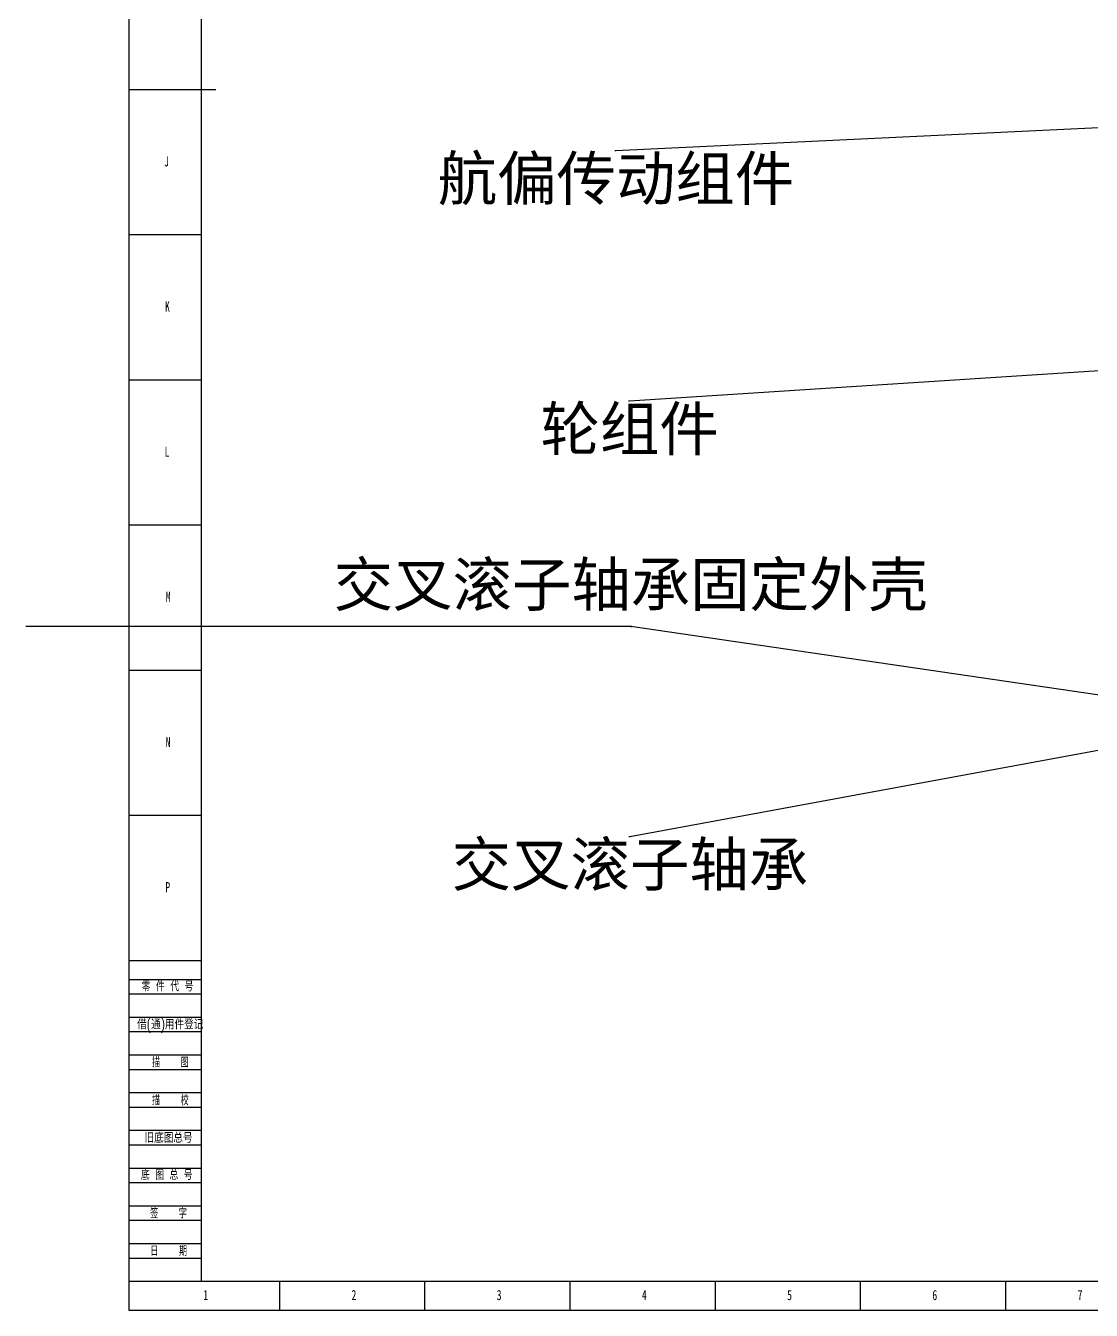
# Model space of a CAD drawing. Header units: millimetres. Extents: x -35 to 1189, y 0 to 841.
# Drawn here: x -35.5 to 331.4, y 0 to 442.5 of the extents above; entities that cross this region are included whole.
import ezdxf
from ezdxf import colors
from ezdxf.entities.mleader import LeaderData, LeaderLine
from ezdxf.math import Vec2, Vec3

# ---------------------------------------------------------------- set-up
doc = ezdxf.new("R2010")
doc.units = ezdxf.units.MM
for name, color, linetype in [('10', 7, 'Continuous'), ('5', 7, 'Continuous'), ('9', 7, 'Continuous')]:
    doc.layers.add(name, color=color, linetype=linetype)
doc.styles.add('SLDTEXTSTYLE0', font='TXT', dxfattribs={"width": 0.7, "bigfont": 'bigfont'})
doc.styles.add('SLDTEXTSTYLE2', font='TXT', dxfattribs={"width": 0.614286, "bigfont": 'bigfont'})
doc.styles.add('SLDTEXTSTYLE4', font='TXT', dxfattribs={"width": 0.566667, "bigfont": 'bigfont'})
doc.styles.add('SLDTEXTSTYLE5', font='TXT', dxfattribs={"width": 0.7})

msp = doc.modelspace()

# ---------------------------------------------------------------- linework, layer by layer
at = {"layer": '5', "color": 7}
for p, q in [((0, 841), (0, 0)), ((0, 114), (25, 114)), ((0, 109), (25, 109)), ((0, 101), (25, 101)), ((0, 96), (25, 96)), ((0, 88), (25, 88)), ((0, 83), (25, 83)), ((0, 75), (25, 75)), ((0, 70), (25, 70)), ((0, 62), (25, 62)), ((0, 57), (25, 57)), ((0, 49), (25, 49)), ((0, 44), (25, 44)), ((0, 36), (25, 36)), ((0, 31), (25, 31)), ((0, 23), (25, 23)), ((0, 18), (25, 18)), ((0, 0), (1189, 0))]:
    msp.add_line(p, q, dxfattribs=at)
at = {"layer": '5', "color": 7, "lineweight": 25}
for p, q in [((25, 831.05), (25, 10)), ((0, 10), (1179, 10))]:
    msp.add_line(p, q, dxfattribs=at)
at = {"layer": '5', "lineweight": 25}
msp.add_line((0, 420.5), (30, 420.5), dxfattribs=at)
at = {"layer": '5'}
for p, q in [((0, 370.5), (25, 370.5)), ((0, 320.5), (25, 320.5)), ((0, 270.5), (25, 270.5)), ((0, 220.5), (25, 220.5)), ((0, 170.5), (25, 170.5)), ((0, 120.5), (25, 120.5)), ((52, 0), (52, 10)), ((102, 0), (102, 10)), ((152, 0), (152, 10)), ((202, 0), (202, 10)), ((252, 0), (252, 10)), ((302, 0), (302, 10))]:
    msp.add_line(p, q, dxfattribs=at)

# ---------------------------------------------------------------- texts
at = {"layer": '10', "char_height": 3.5, "attachment_point": 2, "style": 'SLDTEXTSTYLE5'}
for s, insert in [('J', (13.02, 397.51)), ('K', (13.32, 347.51)), ('L', (13.18, 297.51)), ('M', (13.6, 247.51)), ('N', (13.55, 197.51)), ('P', (13.44, 147.51)), ('1', (26.54, 7.01)), ('2', (77.54, 7.01)), ('3', (127.54, 7.01)), ('4', (177.54, 7.01)), ('5', (227.54, 7.01)), ('6', (277.55, 7.01)), ('7', (327.55, 7.01))]:
    msp.add_mtext(s, dxfattribs=dict(at, insert=insert))
at = {"layer": '9', "color": 7, "char_height": 3.5}
for s, insert, attachment_point, style in [('零 件 代 号', (4.48, 113.36), 1, 'SLDTEXTSTYLE2'), ('借(通)用件登记', (2.93, 100.28), 1, 'SLDTEXTSTYLE0'), ('描    图', (14.35, 87.18), 2, 'SLDTEXTSTYLE4'), ('描    校', (14.32, 74.14), 2, 'SLDTEXTSTYLE4'), ('旧底图总号', (5.46, 61.2), 1, 'SLDTEXTSTYLE0'), ('底 图 总 号', (4.21, 48.43), 1, 'SLDTEXTSTYLE2'), ('签    字', (13.71, 35.19), 2, 'SLDTEXTSTYLE4'), ('日    期', (13.78, 22.23), 2, 'SLDTEXTSTYLE4')]:
    msp.add_mtext(s, dxfattribs=dict(at, insert=insert, attachment_point=attachment_point, style=style))

# ---------------------------------------------------------------- leaders
ml = msp.add_multileader_mtext('Standard')
ml.set_content('{\\fSimSun|b0|i0|c134|p2;航偏传动组件}', color=256)
ml.set_leader_properties()
ml.build(insert=Vec2(0, 0))
ml.multileader.update_dxf_attribs({"text_attachment_direction": 1, "text_right_attachment_type": 6, "dogleg_length": 0.36, "scale": 1.000005})
ctx = ml.context
ctx.base_point, ctx.scale, ctx.char_height, ctx.plane_origin = Vec3(167.78, 375.42), 1.000005, 15.0001, Vec3(163.88, 339.51)
ctx.right_attachment, ctx.text_align_type = 6, 1
notes = []
notes.append((ctx, [(0, (1, 1, 0), (167.78, 399.36), (-1, 0), 0.36, [(0, [(414.62, 411.13)], 0, [])])]))
ctx.mtext.insert, ctx.mtext.alignment, ctx.mtext.flow_direction = Vec3(167.78, 397.36), 2, 5
ml = msp.add_multileader_mtext('Standard')
ml.set_content('{\\fSimSun|b0|i0|c134|p2;轮组件}', color=256)
ml.set_leader_properties()
ml.build(insert=Vec2(0, 0))
ml.multileader.update_dxf_attribs({"text_attachment_direction": 1, "text_right_attachment_type": 6, "dogleg_length": 0.36, "scale": 1.000005})
ctx = ml.context
ctx.base_point, ctx.scale, ctx.char_height, ctx.plane_origin = Vec3(172.46, 289.33), 1.000005, 15.0001, Vec3(172.46, 313.1)
ctx.right_attachment, ctx.text_align_type = 6, 1
notes.append((ctx, [(0, (1, 1, 0), (172.46, 313.1), (-1, 0), 0.36, [(0, [(501.99, 334.45)], 0, [])])]))
ctx.mtext.insert, ctx.mtext.alignment, ctx.mtext.flow_direction = Vec3(172.46, 311.1), 2, 5
ml = msp.add_multileader_mtext('Standard')
ml.set_content('{\\fSimSun|b0|i0|c134|p2;交叉滚子轴承固定外壳}', color=256)
ml.set_leader_properties()
ml.build(insert=Vec2(0, 0))
ml.multileader.update_dxf_attribs({"text_attachment_direction": 1, "text_right_attachment_type": 6, "dogleg_length": 0.36, "scale": 1.000005})
ctx = ml.context
ctx.base_point, ctx.scale, ctx.char_height, ctx.plane_origin = Vec3(172.87, 235.51), 1.000005, 15.0001, Vec3(164.34, 235.51)
ctx.right_attachment, ctx.text_align_type = 6, 1
notes.append((ctx, [(0, (1, 1, 0), (172.87, 235.51), (1, 0), 0.36, [(0, [(342.16, 210.71)], 0, [])])]))
ctx.mtext.insert, ctx.mtext.alignment, ctx.mtext.flow_direction = Vec3(172.87, 257.53), 2, 5
ml = msp.add_multileader_mtext('Standard')
ml.set_content('{\\fSimSun|b0|i0|c134|p2;交叉滚子轴承}', color=256)
ml.set_leader_properties()
ml.build(insert=Vec2(0, 0))
ml.multileader.update_dxf_attribs({"text_attachment_direction": 1, "text_right_attachment_type": 6, "dogleg_length": 0.36, "scale": 1.000005})
ctx = ml.context
ctx.base_point, ctx.scale, ctx.char_height, ctx.plane_origin = Vec3(172.59, 139.12), 1.000005, 15.0001, Vec3(162.26, 151.17)
ctx.right_attachment, ctx.text_align_type = 6, 1
notes.append((ctx, [(0, (1, 1, 0), (172.59, 163.14), (-1, 0), 0.36, [(0, [(402.67, 205.46)], 0, [])])]))
ctx.mtext.insert, ctx.mtext.alignment, ctx.mtext.flow_direction = Vec3(172.59, 161.14), 2, 5
for ctx, leaders in notes:
    for number, flags, end, landing, length, lines in leaders:
        leader = LeaderData()
        leader.index, (leader.has_last_leader_line, leader.has_dogleg_vector, leader.attachment_direction) = number, flags
        leader.last_leader_point, leader.dogleg_vector, leader.dogleg_length = Vec3(end), Vec3(landing), length
        for number, points, colour, breaks in lines:
            line = LeaderLine()
            line.index, line.vertices, line.color, line.breaks = number, Vec3.list(points), colors.encode_raw_color(colour), breaks
            leader.lines.append(line)
        ctx.leaders.append(leader)

doc.saveas('drawing.dxf')
